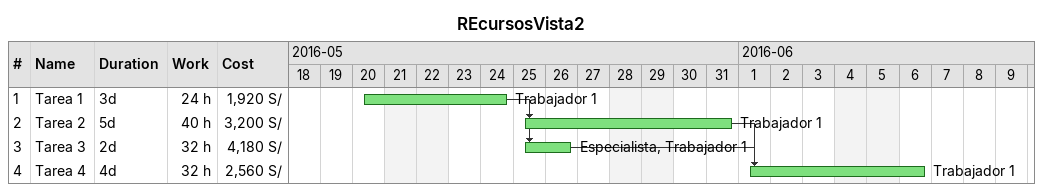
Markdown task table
REcursosVista2

| ID | Task | Duration | Start | Finish | Predecessors | Resources | Work (h) | Cost (S/) |
|---|---|---|---|---|---|---|---|---|
| 1 | Tarea 1 | 3d | 2016-05-20 | 2016-05-24 |  | Trabajador 1 | 24 | 1920 |
| 2 | Tarea 2 | 5d | 2016-05-25 | 2016-05-31 | 1 | Trabajador 1 | 40 | 3200 |
| 3 | Tarea 3 | 2d | 2016-05-25 | 2016-05-26 | 1 | Especialista, Trabajador 1 | 32 | 4180 |
| 4 | Tarea 4 | 4d | 2016-06-01 | 2016-06-06 | 3, 2 | Trabajador 1 | 32 | 2560 |
